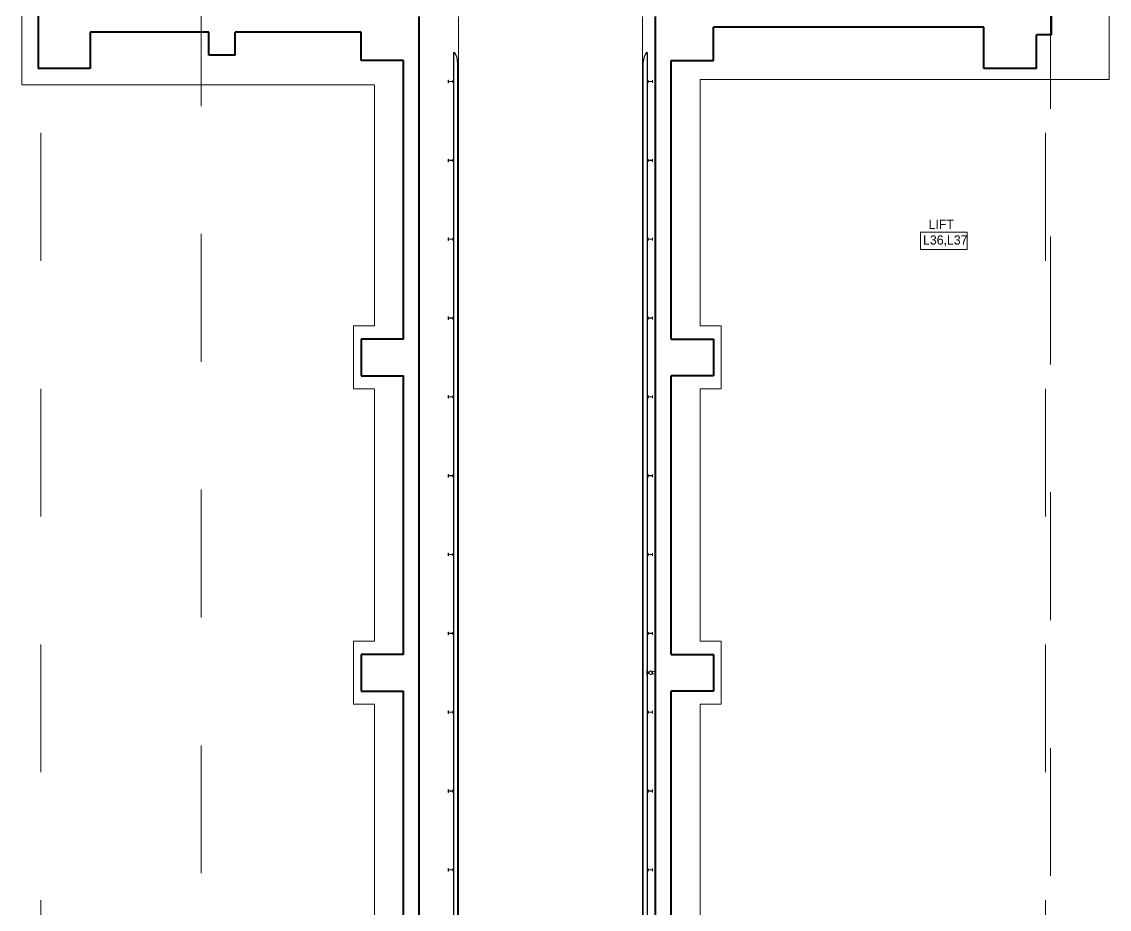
# Model space of a CAD drawing. Header units: metres. Extents: x 1807 to 3745, y 842 to 1968.
# Drawn here: x 3364.38 to 3405.77, y 1155 to 1188.78 of the extents above; entities that cross this region are included whole.
import ezdxf
from ezdxf.enums import TextEntityAlignment as Align

# ---------------------------------------------------------------- set-up
doc = ezdxf.new("R2010")
doc.units = ezdxf.units.M
doc.header["$MEASUREMENT"] = 0
doc.linetypes.add('DGN2', pattern=[9.732586, 4.866293, -4.866293])
doc.layers.get('0').update_dxf_attribs({"lineweight": 0})
for name, color, linetype, lineweight in [('Level 1', 7, 'Continuous', 0), ('Level 31', 7, 'Continuous', 0), ('Level 33', 7, 'Continuous', 0)]:
    doc.layers.add(name, color=color, linetype=linetype, lineweight=lineweight)
doc.styles.add('Style-CHAR_FAST_FONT', font='CHAR_FAST_FONT.shx', dxfattribs={"height": 0.2})

# ---------------------------------------------------------------- blocks, each defined once
blk = doc.blocks.new('AnonymusCell_366')
at = {"layer": 'Level 33', "color": 7, "linetype": 'Continuous', "lineweight": 13, "extrusion": (0, 0, -1)}
blk.add_lwpolyline([(0.886, -0.333), (-0.886, -0.333), (-0.886, 0.33), (0.886, 0.33)], close=True, dxfattribs=at)
at = {"layer": 'Level 33', "color": 7, "linetype": 'Continuous', "lineweight": 13, "insert": (-0.789, 0), "char_height": 0.35, "width": 2.54949, "attachment_point": 4, "line_spacing_factor": 0.25, "style": 'Style-CHAR_FAST_FONT'}
blk.add_mtext('L36,L37', dxfattribs=at)

msp = doc.modelspace()

# ---------------------------------------------------------------- linework, layer by layer
at = {"layer": 'Level 1', "color": 7, "linetype": 'DGN2', "lineweight": 13}
for p, q in [((3365.1, 1082.35), (3365.1, 1307.259)), ((3403.345, 1082.35), (3403.345, 1258.53))]:
    msp.add_line(p, q, dxfattribs=at)
at = {"layer": 'Level 1', "color": 7, "linetype": 'Continuous', "lineweight": 13}
for p, q in [((3364.375, 1186.375), (3364.375, 1306.761)), ((3405.77, 1254.33), (3405.77, 1186.575)), ((3380.611, 1186.449), (3380.611, 1186.551)), ((3380.611, 1186.551), (3380.619, 1186.551)), ((3380.619, 1186.449), (3380.611, 1186.449)), ((3380.619, 1186.551), (3380.619, 1186.51)), ((3380.619, 1186.49), (3380.619, 1186.449)), ((3380.627, 1186.502), (3380.773, 1186.502)), ((3380.773, 1186.498), (3380.627, 1186.498)), ((3380.781, 1186.51), (3380.781, 1186.551)), ((3380.781, 1186.551), (3380.789, 1186.551)), ((3380.781, 1186.449), (3380.781, 1186.49)), ((3380.789, 1186.449), (3380.781, 1186.449)), ((3380.789, 1186.551), (3380.789, 1186.449)), ((3388.219, 1186.551), (3388.211, 1186.551)), ((3388.211, 1186.551), (3388.211, 1186.449)), ((3388.211, 1186.449), (3388.219, 1186.449)), ((3388.219, 1186.51), (3388.219, 1186.551)), ((3388.219, 1186.449), (3388.219, 1186.49)), ((3388.373, 1186.502), (3388.227, 1186.502)), ((3388.227, 1186.498), (3388.373, 1186.498)), ((3388.389, 1186.551), (3388.381, 1186.551)), ((3388.381, 1186.551), (3388.381, 1186.51)), ((3388.381, 1186.49), (3388.381, 1186.449)), ((3388.381, 1186.449), (3388.389, 1186.449)), ((3388.389, 1186.449), (3388.389, 1186.551)), ((3405.77, 1186.575), (3390.2, 1186.575)), ((3390.2, 1186.575), (3390.2, 1177.2)), ((3364.375, 1186.375), (3377.8, 1186.375)), ((3377.8, 1186.375), (3377.8, 1177.2)), ((3380.611, 1183.449), (3380.611, 1183.551)), ((3380.611, 1183.551), (3380.619, 1183.551)), ((3380.619, 1183.551), (3380.619, 1183.51)), ((3380.619, 1183.49), (3380.619, 1183.449)), ((3380.627, 1183.502), (3380.773, 1183.502)), ((3380.773, 1183.498), (3380.627, 1183.498)), ((3380.781, 1183.51), (3380.781, 1183.551)), ((3380.781, 1183.551), (3380.789, 1183.551)), ((3380.781, 1183.449), (3380.781, 1183.49)), ((3380.789, 1183.551), (3380.789, 1183.449)), ((3388.219, 1183.551), (3388.211, 1183.551)), ((3388.211, 1183.551), (3388.211, 1183.449)), ((3388.219, 1183.51), (3388.219, 1183.551)), ((3388.219, 1183.449), (3388.219, 1183.49)), ((3388.373, 1183.502), (3388.227, 1183.502)), ((3388.227, 1183.498), (3388.373, 1183.498)), ((3388.389, 1183.551), (3388.381, 1183.551)), ((3388.381, 1183.551), (3388.381, 1183.51)), ((3388.381, 1183.49), (3388.381, 1183.449)), ((3388.389, 1183.449), (3388.389, 1183.551)), ((3380.619, 1183.449), (3380.611, 1183.449)), ((3380.789, 1183.449), (3380.781, 1183.449)), ((3388.211, 1183.449), (3388.219, 1183.449)), ((3388.381, 1183.449), (3388.389, 1183.449)), ((3380.611, 1180.449), (3380.611, 1180.551)), ((3380.611, 1180.551), (3380.619, 1180.551)), ((3380.619, 1180.449), (3380.611, 1180.449)), ((3380.619, 1180.551), (3380.619, 1180.51)), ((3380.619, 1180.49), (3380.619, 1180.449)), ((3380.627, 1180.502), (3380.773, 1180.502)), ((3380.773, 1180.498), (3380.627, 1180.498)), ((3380.781, 1180.51), (3380.781, 1180.551)), ((3380.781, 1180.551), (3380.789, 1180.551)), ((3380.781, 1180.449), (3380.781, 1180.49)), ((3380.789, 1180.449), (3380.781, 1180.449)), ((3380.789, 1180.551), (3380.789, 1180.449)), ((3388.219, 1180.551), (3388.211, 1180.551)), ((3388.211, 1180.551), (3388.211, 1180.449)), ((3388.211, 1180.449), (3388.219, 1180.449)), ((3388.219, 1180.51), (3388.219, 1180.551)), ((3388.219, 1180.449), (3388.219, 1180.49)), ((3388.373, 1180.502), (3388.227, 1180.502)), ((3388.227, 1180.498), (3388.373, 1180.498)), ((3388.389, 1180.551), (3388.381, 1180.551)), ((3388.381, 1180.551), (3388.381, 1180.51)), ((3388.381, 1180.49), (3388.381, 1180.449)), ((3388.381, 1180.449), (3388.389, 1180.449)), ((3388.389, 1180.449), (3388.389, 1180.551)), ((3380.611, 1177.449), (3380.611, 1177.551)), ((3380.611, 1177.551), (3380.619, 1177.551)), ((3380.619, 1177.449), (3380.611, 1177.449)), ((3380.619, 1177.551), (3380.619, 1177.51)), ((3380.619, 1177.49), (3380.619, 1177.449)), ((3380.627, 1177.502), (3380.773, 1177.502)), ((3380.773, 1177.498), (3380.627, 1177.498)), ((3380.781, 1177.51), (3380.781, 1177.551)), ((3380.781, 1177.551), (3380.789, 1177.551)), ((3380.781, 1177.449), (3380.781, 1177.49)), ((3380.789, 1177.449), (3380.781, 1177.449)), ((3380.789, 1177.551), (3380.789, 1177.449)), ((3388.219, 1177.551), (3388.211, 1177.551)), ((3388.211, 1177.551), (3388.211, 1177.449)), ((3388.211, 1177.449), (3388.219, 1177.449)), ((3388.219, 1177.51), (3388.219, 1177.551)), ((3388.219, 1177.449), (3388.219, 1177.49)), ((3388.373, 1177.502), (3388.227, 1177.502)), ((3388.227, 1177.498), (3388.373, 1177.498)), ((3388.389, 1177.551), (3388.381, 1177.551)), ((3388.381, 1177.551), (3388.381, 1177.51)), ((3388.381, 1177.49), (3388.381, 1177.449)), ((3388.381, 1177.449), (3388.389, 1177.449)), ((3388.389, 1177.449), (3388.389, 1177.551)), ((3377.8, 1177.2), (3377, 1177.2)), ((3377, 1177.2), (3377, 1174.8)), ((3390.2, 1177.2), (3391, 1177.2)), ((3391, 1177.2), (3391, 1174.8)), ((3377, 1174.8), (3377.8, 1174.8)), ((3377.8, 1174.8), (3377.8, 1165.2)), ((3391, 1174.8), (3390.2, 1174.8)), ((3390.2, 1174.8), (3390.2, 1165.2)), ((3380.611, 1174.449), (3380.611, 1174.551)), ((3380.611, 1174.551), (3380.619, 1174.551)), ((3380.619, 1174.449), (3380.611, 1174.449)), ((3380.619, 1174.551), (3380.619, 1174.51)), ((3380.619, 1174.49), (3380.619, 1174.449)), ((3380.627, 1174.502), (3380.773, 1174.502)), ((3380.773, 1174.498), (3380.627, 1174.498)), ((3380.781, 1174.51), (3380.781, 1174.551)), ((3380.781, 1174.551), (3380.789, 1174.551)), ((3380.781, 1174.449), (3380.781, 1174.49)), ((3380.789, 1174.449), (3380.781, 1174.449)), ((3380.789, 1174.551), (3380.789, 1174.449)), ((3388.219, 1174.551), (3388.211, 1174.551)), ((3388.211, 1174.551), (3388.211, 1174.449)), ((3388.211, 1174.449), (3388.219, 1174.449)), ((3388.219, 1174.51), (3388.219, 1174.551)), ((3388.219, 1174.449), (3388.219, 1174.49)), ((3388.373, 1174.502), (3388.227, 1174.502)), ((3388.227, 1174.498), (3388.373, 1174.498)), ((3388.389, 1174.551), (3388.381, 1174.551)), ((3388.381, 1174.551), (3388.381, 1174.51)), ((3388.381, 1174.49), (3388.381, 1174.449)), ((3388.381, 1174.449), (3388.389, 1174.449)), ((3388.389, 1174.449), (3388.389, 1174.551)), ((3380.611, 1171.449), (3380.611, 1171.551)), ((3380.611, 1171.551), (3380.619, 1171.551)), ((3380.619, 1171.551), (3380.619, 1171.51)), ((3380.619, 1171.49), (3380.619, 1171.449)), ((3380.627, 1171.502), (3380.773, 1171.502)), ((3380.773, 1171.498), (3380.627, 1171.498)), ((3380.781, 1171.51), (3380.781, 1171.551)), ((3380.781, 1171.551), (3380.789, 1171.551)), ((3380.781, 1171.449), (3380.781, 1171.49)), ((3380.789, 1171.551), (3380.789, 1171.449)), ((3388.219, 1171.551), (3388.211, 1171.551)), ((3388.211, 1171.551), (3388.211, 1171.449)), ((3388.219, 1171.51), (3388.219, 1171.551)), ((3388.219, 1171.449), (3388.219, 1171.49)), ((3388.373, 1171.502), (3388.227, 1171.502)), ((3388.227, 1171.498), (3388.373, 1171.498)), ((3388.389, 1171.551), (3388.381, 1171.551)), ((3388.381, 1171.551), (3388.381, 1171.51)), ((3388.381, 1171.49), (3388.381, 1171.449)), ((3388.389, 1171.449), (3388.389, 1171.551)), ((3380.619, 1171.449), (3380.611, 1171.449)), ((3380.789, 1171.449), (3380.781, 1171.449)), ((3388.211, 1171.449), (3388.219, 1171.449)), ((3388.381, 1171.449), (3388.389, 1171.449)), ((3380.611, 1168.449), (3380.611, 1168.551)), ((3380.611, 1168.551), (3380.619, 1168.551)), ((3380.619, 1168.449), (3380.611, 1168.449)), ((3380.619, 1168.551), (3380.619, 1168.51)), ((3380.619, 1168.49), (3380.619, 1168.449)), ((3380.627, 1168.502), (3380.773, 1168.502)), ((3380.773, 1168.498), (3380.627, 1168.498)), ((3380.781, 1168.51), (3380.781, 1168.551)), ((3380.781, 1168.551), (3380.789, 1168.551)), ((3380.781, 1168.449), (3380.781, 1168.49)), ((3380.789, 1168.449), (3380.781, 1168.449)), ((3380.789, 1168.551), (3380.789, 1168.449)), ((3388.219, 1168.551), (3388.211, 1168.551)), ((3388.211, 1168.551), (3388.211, 1168.449)), ((3388.211, 1168.449), (3388.219, 1168.449)), ((3388.219, 1168.51), (3388.219, 1168.551)), ((3388.219, 1168.449), (3388.219, 1168.49)), ((3388.373, 1168.502), (3388.227, 1168.502)), ((3388.227, 1168.498), (3388.373, 1168.498)), ((3388.389, 1168.551), (3388.381, 1168.551)), ((3388.381, 1168.551), (3388.381, 1168.51)), ((3388.381, 1168.49), (3388.381, 1168.449)), ((3388.381, 1168.449), (3388.389, 1168.449)), ((3388.389, 1168.449), (3388.389, 1168.551)), ((3380.611, 1165.449), (3380.611, 1165.551)), ((3380.611, 1165.551), (3380.619, 1165.551)), ((3380.619, 1165.449), (3380.611, 1165.449)), ((3380.619, 1165.551), (3380.619, 1165.51)), ((3380.619, 1165.49), (3380.619, 1165.449)), ((3380.627, 1165.502), (3380.773, 1165.502)), ((3380.773, 1165.498), (3380.627, 1165.498)), ((3380.781, 1165.51), (3380.781, 1165.551)), ((3380.781, 1165.551), (3380.789, 1165.551)), ((3380.781, 1165.449), (3380.781, 1165.49)), ((3380.789, 1165.449), (3380.781, 1165.449)), ((3380.789, 1165.551), (3380.789, 1165.449)), ((3388.219, 1165.551), (3388.211, 1165.551)), ((3388.211, 1165.551), (3388.211, 1165.449)), ((3388.211, 1165.449), (3388.219, 1165.449)), ((3388.219, 1165.51), (3388.219, 1165.551)), ((3388.219, 1165.449), (3388.219, 1165.49)), ((3388.373, 1165.502), (3388.227, 1165.502)), ((3388.227, 1165.498), (3388.373, 1165.498)), ((3388.389, 1165.551), (3388.381, 1165.551)), ((3388.381, 1165.551), (3388.381, 1165.51)), ((3388.381, 1165.49), (3388.381, 1165.449)), ((3388.381, 1165.449), (3388.389, 1165.449)), ((3388.389, 1165.449), (3388.389, 1165.551)), ((3377.8, 1165.2), (3377, 1165.2)), ((3377, 1165.2), (3377, 1162.8)), ((3390.2, 1165.2), (3391, 1165.2)), ((3391, 1165.2), (3391, 1162.8)), ((3377, 1162.8), (3377.8, 1162.8)), ((3377.8, 1162.8), (3377.8, 1153.2)), ((3391, 1162.8), (3390.2, 1162.8)), ((3390.2, 1162.8), (3390.2, 1153.2)), ((3380.611, 1162.449), (3380.611, 1162.551)), ((3380.611, 1162.551), (3380.619, 1162.551)), ((3380.619, 1162.449), (3380.611, 1162.449)), ((3380.619, 1162.551), (3380.619, 1162.51)), ((3380.619, 1162.49), (3380.619, 1162.449)), ((3380.627, 1162.502), (3380.773, 1162.502)), ((3380.773, 1162.498), (3380.627, 1162.498)), ((3380.781, 1162.51), (3380.781, 1162.551)), ((3380.781, 1162.551), (3380.789, 1162.551)), ((3380.781, 1162.449), (3380.781, 1162.49)), ((3380.789, 1162.449), (3380.781, 1162.449)), ((3380.789, 1162.551), (3380.789, 1162.449)), ((3388.219, 1162.551), (3388.211, 1162.551)), ((3388.211, 1162.551), (3388.211, 1162.449)), ((3388.211, 1162.449), (3388.219, 1162.449)), ((3388.219, 1162.51), (3388.219, 1162.551)), ((3388.219, 1162.449), (3388.219, 1162.49)), ((3388.373, 1162.502), (3388.227, 1162.502)), ((3388.227, 1162.498), (3388.373, 1162.498)), ((3388.389, 1162.551), (3388.381, 1162.551)), ((3388.381, 1162.551), (3388.381, 1162.51)), ((3388.381, 1162.49), (3388.381, 1162.449)), ((3388.381, 1162.449), (3388.389, 1162.449)), ((3388.389, 1162.449), (3388.389, 1162.551)), ((3380.611, 1159.449), (3380.611, 1159.551)), ((3380.611, 1159.551), (3380.619, 1159.551)), ((3380.619, 1159.551), (3380.619, 1159.51)), ((3380.619, 1159.49), (3380.619, 1159.449)), ((3380.627, 1159.502), (3380.773, 1159.502)), ((3380.773, 1159.498), (3380.627, 1159.498)), ((3380.781, 1159.51), (3380.781, 1159.551)), ((3380.781, 1159.551), (3380.789, 1159.551)), ((3380.781, 1159.449), (3380.781, 1159.49)), ((3380.789, 1159.551), (3380.789, 1159.449)), ((3388.219, 1159.551), (3388.211, 1159.551)), ((3388.211, 1159.551), (3388.211, 1159.449)), ((3388.219, 1159.51), (3388.219, 1159.551)), ((3388.219, 1159.449), (3388.219, 1159.49)), ((3388.373, 1159.502), (3388.227, 1159.502)), ((3388.227, 1159.498), (3388.373, 1159.498)), ((3388.389, 1159.551), (3388.381, 1159.551)), ((3388.381, 1159.551), (3388.381, 1159.51)), ((3388.381, 1159.49), (3388.381, 1159.449)), ((3388.389, 1159.449), (3388.389, 1159.551)), ((3380.619, 1159.449), (3380.611, 1159.449)), ((3380.789, 1159.449), (3380.781, 1159.449)), ((3388.211, 1159.449), (3388.219, 1159.449)), ((3388.381, 1159.449), (3388.389, 1159.449)), ((3380.611, 1156.449), (3380.611, 1156.551)), ((3380.611, 1156.551), (3380.619, 1156.551)), ((3380.619, 1156.449), (3380.611, 1156.449)), ((3380.619, 1156.551), (3380.619, 1156.51)), ((3380.619, 1156.49), (3380.619, 1156.449)), ((3380.627, 1156.502), (3380.773, 1156.502)), ((3380.773, 1156.498), (3380.627, 1156.498)), ((3380.781, 1156.51), (3380.781, 1156.551)), ((3380.781, 1156.551), (3380.789, 1156.551)), ((3380.781, 1156.449), (3380.781, 1156.49)), ((3380.789, 1156.449), (3380.781, 1156.449)), ((3380.789, 1156.551), (3380.789, 1156.449)), ((3388.219, 1156.551), (3388.211, 1156.551)), ((3388.211, 1156.551), (3388.211, 1156.449)), ((3388.211, 1156.449), (3388.219, 1156.449)), ((3388.219, 1156.51), (3388.219, 1156.551)), ((3388.219, 1156.449), (3388.219, 1156.49)), ((3388.373, 1156.502), (3388.227, 1156.502)), ((3388.227, 1156.498), (3388.373, 1156.498)), ((3388.389, 1156.551), (3388.381, 1156.551)), ((3388.381, 1156.551), (3388.381, 1156.51)), ((3388.381, 1156.49), (3388.381, 1156.449)), ((3388.381, 1156.449), (3388.389, 1156.449)), ((3388.389, 1156.449), (3388.389, 1156.551))]:
    msp.add_line(p, q, dxfattribs=at)
at = {"layer": 'Level 1', "color": 7, "linetype": 'DGN2', "lineweight": 0}
for p, q in [((3371.21, 1078.51), (3371.21, 1301.234)), ((3403.54, 1258.46), (3403.54, 1078.51))]:
    msp.add_line(p, q, dxfattribs=at)
at = {"layer": 'Level 1', "color": 7, "linetype": 'Continuous', "lineweight": 40}
for p, q in [((3403.57, 1188.275), (3403.57, 1258.13)), ((3365, 1189), (3365, 1187)), ((3379.5, 1089.479), (3379.5, 1188.975)), ((3388.5, 1089.479), (3388.5, 1188.975)), ((3390.7, 1187.3), (3390.7, 1188.575)), ((3401, 1188.575), (3390.7, 1188.575)), ((3401, 1187), (3401, 1188.575)), ((3371.5, 1188.375), (3366.975, 1188.375)), ((3366.975, 1188.375), (3366.975, 1187)), ((3371.5, 1187.5), (3371.5, 1188.375)), ((3372.5, 1187.5), (3372.5, 1188.375)), ((3377.3, 1188.375), (3372.5, 1188.375)), ((3377.3, 1187.3), (3377.3, 1188.375)), ((3403, 1187), (3403, 1188.275)), ((3403.57, 1188.275), (3403, 1188.275)), ((3372.5, 1187.5), (3371.5, 1187.5)), ((3378.9, 1187.3), (3377.3, 1187.3)), ((3378.9, 1176.7), (3378.9, 1187.3)), ((3389.1, 1187.3), (3390.7, 1187.3)), ((3389.1, 1176.7), (3389.1, 1187.3)), ((3366.975, 1187), (3365, 1187)), ((3403, 1187), (3401, 1187)), ((3378.9, 1176.7), (3377.3, 1176.7)), ((3377.3, 1176.7), (3377.3, 1175.3)), ((3389.1, 1176.7), (3390.7, 1176.7)), ((3390.7, 1176.7), (3390.7, 1175.3)), ((3377.3, 1175.3), (3378.9, 1175.3)), ((3378.9, 1164.7), (3378.9, 1175.3)), ((3389.1, 1164.7), (3389.1, 1175.3)), ((3390.7, 1175.3), (3389.1, 1175.3)), ((3378.9, 1164.7), (3377.3, 1164.7)), ((3377.3, 1164.7), (3377.3, 1163.3)), ((3389.1, 1164.7), (3390.7, 1164.7)), ((3390.7, 1164.7), (3390.7, 1163.3)), ((3377.3, 1163.3), (3378.9, 1163.3)), ((3378.9, 1152.7), (3378.9, 1163.3)), ((3389.1, 1152.7), (3389.1, 1163.3)), ((3390.7, 1163.3), (3389.1, 1163.3))]:
    msp.add_line(p, q, dxfattribs=at)
at = {"layer": 'Level 1', "color": 7, "linetype": 'Continuous', "lineweight": 0}
for p, q in [((3381, 1188.975), (3381, 1096.188)), ((3388, 1188.975), (3388, 1093.091)), ((3380.815, 1187.6), (3380.845, 1187.6)), ((3380.965, 1187.25), (3380.965, 1089.871)), ((3388.035, 1187.25), (3388.035, 1091.766)), ((3388.185, 1187.6), (3388.155, 1187.6)), ((3388.183, 1164.068), (3388.163, 1164.068)), ((3388.163, 1164.068), (3388.163, 1163.932)), ((3388.183, 1163.932), (3388.183, 1164.068)), ((3388.26, 1164.047), (3388.25, 1164.047)), ((3388.25, 1164.047), (3388.25, 1163.953)), ((3388.26, 1163.953), (3388.26, 1164.047)), ((3388.36, 1164.047), (3388.375, 1164.047)), ((3388.377, 1164.039), (3388.394, 1164.039)), ((3388.163, 1163.932), (3388.183, 1163.932)), ((3388.218, 1164.007), (3388.183, 1164.007)), ((3388.183, 1164.007), (3388.183, 1163.993)), ((3388.183, 1163.993), (3388.218, 1163.993)), ((3388.218, 1164.007), (3388.218, 1164.012)), ((3388.218, 1163.993), (3388.218, 1164.007)), ((3388.218, 1163.988), (3388.218, 1163.993)), ((3388.238, 1164.011), (3388.25, 1164.011)), ((3388.238, 1163.989), (3388.25, 1163.989)), ((3388.238, 1163.977), (3388.25, 1163.977)), ((3388.25, 1164.023), (3388.241, 1164.023)), ((3388.25, 1163.977), (3388.25, 1164.023)), ((3388.25, 1163.953), (3388.26, 1163.953)), ((3388.36, 1164.018), (3388.375, 1164.018)), ((3388.36, 1163.982), (3388.375, 1163.982)), ((3388.375, 1163.953), (3388.36, 1163.953)), ((3388.375, 1163.954), (3388.375, 1163.953)), ((3388.394, 1163.961), (3388.377, 1163.961))]:
    msp.add_line(p, q, dxfattribs=at)
at = {"layer": 'Level 1', "color": 7, "linetype": 'Continuous', "lineweight": 30}
for p, q in [((3380.815, 1187.6), (3380.815, 1089.831)), ((3388.185, 1187.6), (3388.185, 1091.806))]:
    msp.add_line(p, q, dxfattribs=at)
at = {"layer": 'Level 1', "color": 7, "linetype": 'Continuous', "lineweight": 13}
msp.add_circle((3388.44, 1164), 0.06, dxfattribs=at)
at = {"layer": 'Level 1', "color": 7, "linetype": 'Continuous', "lineweight": 30}
for centre, start, end in [((3380.38, 1187.245), 0.5036, 37.3457), ((3388.62, 1187.245), 142.6543, 179.4964)]:
    msp.add_arc(centre, 0.585, start, end, dxfattribs=at)
at = {"layer": 'Level 1', "color": 7, "linetype": 'Continuous', "lineweight": 13}
for centre, start, end in [((3380.627, 1186.51), 180, 270), ((3380.627, 1186.49), 90, 180), ((3380.773, 1186.51), 270, 0), ((3380.773, 1186.49), 0, 90), ((3388.227, 1186.51), 180, 270), ((3388.227, 1186.49), 90, 180), ((3388.373, 1186.51), 270, 0), ((3388.373, 1186.49), 0, 90), ((3380.627, 1183.51), 180, 270), ((3380.627, 1183.49), 90, 180), ((3380.773, 1183.51), 270, 0), ((3380.773, 1183.49), 0, 90), ((3388.227, 1183.51), 180, 270), ((3388.227, 1183.49), 90, 180), ((3388.373, 1183.51), 270, 0), ((3388.373, 1183.49), 0, 90), ((3380.627, 1180.51), 180, 270), ((3380.627, 1180.49), 90, 180), ((3380.773, 1180.51), 270, 0), ((3380.773, 1180.49), 0, 90), ((3388.227, 1180.51), 180, 270), ((3388.227, 1180.49), 90, 180), ((3388.373, 1180.51), 270, 0), ((3388.373, 1180.49), 0, 90), ((3380.627, 1177.51), 180, 270), ((3380.627, 1177.49), 90, 180), ((3380.773, 1177.51), 270, 0), ((3380.773, 1177.49), 0, 90), ((3388.227, 1177.51), 180, 270), ((3388.227, 1177.49), 90, 180), ((3388.373, 1177.51), 270, 0), ((3388.373, 1177.49), 0, 90), ((3380.627, 1174.51), 180, 270), ((3380.627, 1174.49), 90, 180), ((3380.773, 1174.51), 270, 0), ((3380.773, 1174.49), 0, 90), ((3388.227, 1174.51), 180, 270), ((3388.227, 1174.49), 90, 180), ((3388.373, 1174.51), 270, 0), ((3388.373, 1174.49), 0, 90), ((3380.627, 1171.51), 180, 270), ((3380.627, 1171.49), 90, 180), ((3380.773, 1171.51), 270, 0), ((3380.773, 1171.49), 0, 90), ((3388.227, 1171.51), 180, 270), ((3388.227, 1171.49), 90, 180), ((3388.373, 1171.51), 270, 0), ((3388.373, 1171.49), 0, 90), ((3380.627, 1168.51), 180, 270), ((3380.627, 1168.49), 90, 180), ((3380.773, 1168.51), 270, 0), ((3380.773, 1168.49), 0, 90), ((3388.227, 1168.51), 180, 270), ((3388.227, 1168.49), 90, 180), ((3388.373, 1168.51), 270, 0), ((3388.373, 1168.49), 0, 90), ((3380.627, 1165.51), 180, 270), ((3380.627, 1165.49), 90, 180), ((3380.773, 1165.51), 270, 0), ((3380.773, 1165.49), 0, 90), ((3388.227, 1165.51), 180, 270), ((3388.227, 1165.49), 90, 180), ((3388.373, 1165.51), 270, 0), ((3388.373, 1165.49), 0, 90), ((3380.627, 1162.51), 180, 270), ((3380.627, 1162.49), 90, 180), ((3380.773, 1162.51), 270, 0), ((3380.773, 1162.49), 0, 90), ((3388.227, 1162.51), 180, 270), ((3388.227, 1162.49), 90, 180), ((3388.373, 1162.51), 270, 0), ((3388.373, 1162.49), 0, 90), ((3380.627, 1159.51), 180, 270), ((3380.627, 1159.49), 90, 180), ((3380.773, 1159.51), 270, 0), ((3380.773, 1159.49), 0, 90), ((3388.227, 1159.51), 180, 270), ((3388.227, 1159.49), 90, 180), ((3388.373, 1159.51), 270, 0), ((3388.373, 1159.49), 0, 90), ((3380.627, 1156.51), 180, 270), ((3380.627, 1156.49), 90, 180), ((3380.773, 1156.51), 270, 0), ((3380.773, 1156.49), 0, 90), ((3388.227, 1156.51), 180, 270), ((3388.227, 1156.49), 90, 180), ((3388.373, 1156.51), 270, 0), ((3388.373, 1156.49), 0, 90)]:
    msp.add_arc(centre, 0.0076, start, end, dxfattribs=at)
at = {"layer": 'Level 1', "color": 7, "linetype": 'Continuous', "lineweight": 0}
for centre, radius, start, end in [((3388.264, 1164.127), 0.0799, 267.2159, 307.4014), ((3388.329, 1164.034), 0.0339, 23.2427, 118.8427), ((3388.397, 1164.033), 0.04, 158.767, 201.233), ((3388.338, 1164.033), 0.04, 338.767, 21.233), ((3388.218, 1164.032), 0.0205, 269.2613, 320.134), ((3388.218, 1163.968), 0.0205, 39.866, 90.7387), ((3388.245, 1164), 0.0127, 124.4192, 235.5808), ((3388.239, 1164.016), 0.00618, 76.1244, 256.1244), ((3388.239, 1163.984), 0.00618, 103.8756, 256.1244), ((3388.264, 1163.873), 0.0799, 52.5986, 92.7841), ((3388.329, 1163.966), 0.0339, 241.1573, 336.7573), ((3388.397, 1163.967), 0.04, 158.767, 201.233), ((3388.428, 1164), 0.0701, 164.7036, 195.2964), ((3388.307, 1164), 0.0701, 344.7036, 15.2964), ((3388.338, 1163.967), 0.04, 338.767, 21.233)]:
    msp.add_arc(centre, radius, start, end, dxfattribs=at)

# ---------------------------------------------------------------- block references
at = {"color": 7, "linetype": 'Continuous', "lineweight": 0}
msp.add_blockref('AnonymusCell_366', (3399.472, 1180.438), dxfattribs=at)

# ---------------------------------------------------------------- texts
at = {"layer": 'Level 31', "color": 7, "linetype": 'Continuous', "lineweight": 30, "style": 'Style-CHAR_FAST_FONT'}
msp.add_text('LIFT', height=0.35, dxfattribs=at).set_placement((3398.894, 1181.067), align=Align.MIDDLE_LEFT)

doc.saveas('drawing.dxf')
